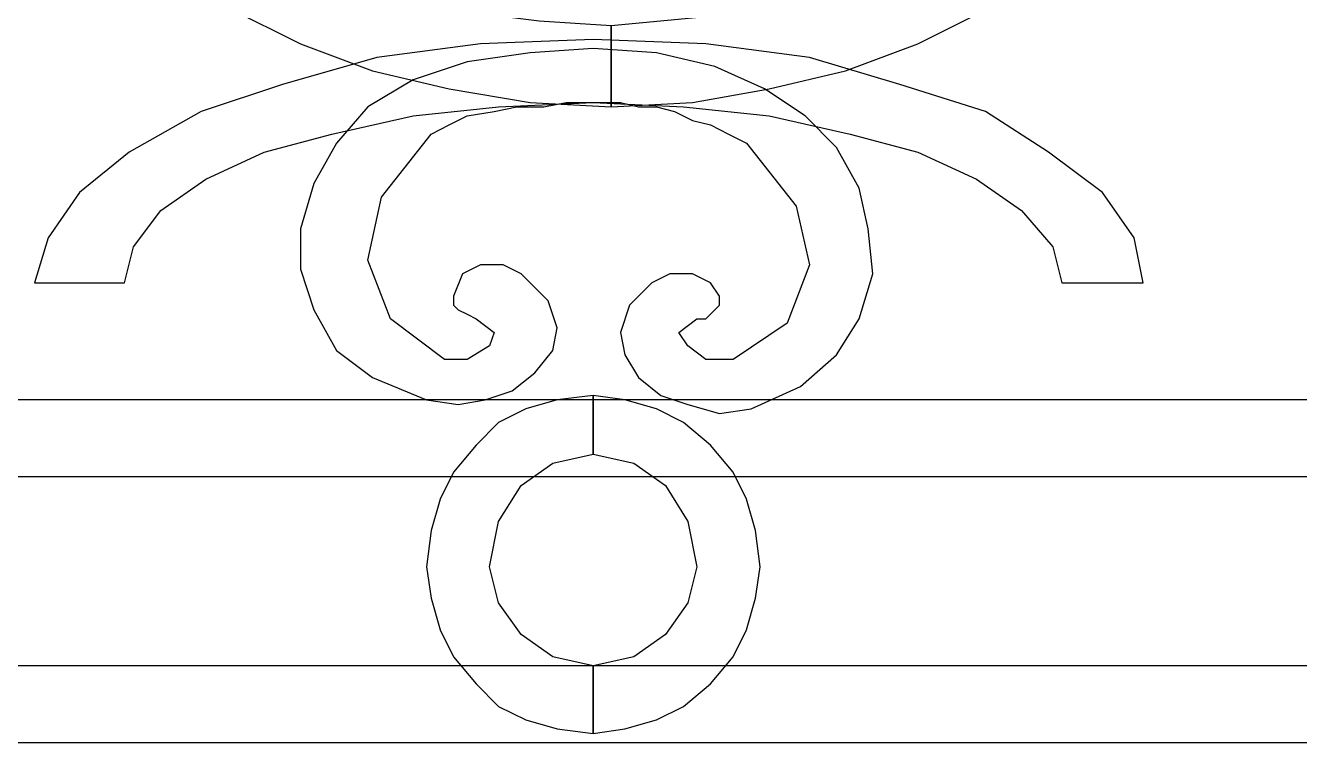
# Model space of a CAD drawing. Header units: centimetres. Extents: x -64 to 68, y -10 to 51.
# Drawn here: x -49.26 to -25.7, y -6.95 to 6.31 of the extents above; entities that cross this region are included whole.
import ezdxf

# ---------------------------------------------------------------- set-up
doc = ezdxf.new("R2010")
doc.units = ezdxf.units.CM
doc.header["$MEASUREMENT"] = 0
doc.layers.add('layer 1', color=7, linetype='Continuous')

msp = doc.modelspace()

# ---------------------------------------------------------------- linework, layer by layer
at = {"layer": 'layer 1', "color": 174}
for points, knots in [([(-38.42692, 4.79971), (-38.42692, 4.79971), (-39.92727, 4.88306), (-39.92727, 4.88306), (-39.92727, 4.88306), (-39.92727, 4.88306), (-41.42762, 5.13312), (-41.42762, 5.13312), (-41.42762, 5.13312), (-41.42762, 5.13312), (-42.84461, 5.46653), (-42.84461, 5.46653), (-42.84461, 5.46653), (-42.84461, 5.46653), (-44.17826, 5.96665), (-44.17826, 5.96665), (-44.17826, 5.96665), (-44.17826, 5.96665), (-45.5119, 6.63347), (-45.5119, 6.63347), (-45.5119, 6.63347), (-45.5119, 6.63347), (-46.76219, 7.38364), (-46.76219, 7.38364), (-46.76219, 7.38364), (-46.76219, 7.38364), (-47.92913, 8.21717), (-47.92913, 8.21717), (-47.92913, 8.21717), (-47.92913, 8.21717), (-48.92936, 9.2174), (-48.92936, 9.2174), (-48.92936, 9.2174), (-48.92936, 9.2174), (-49.92959, 10.21763), (-49.92959, 10.21763), (-49.92959, 10.21763), (-49.92959, 10.21763), (-50.76312, 11.38457), (-50.76312, 11.38457), (-50.76312, 11.38457), (-50.76312, 11.38457), (-51.51329, 12.63486), (-51.51329, 12.63486), (-51.51329, 12.63486), (-51.51329, 12.63486), (-52.18011, 13.9685), (-52.18011, 13.9685), (-52.18011, 13.9685), (-52.18011, 13.9685), (-52.68023, 15.30214), (-52.68023, 15.30214), (-52.68023, 15.30214), (-52.68023, 15.30214), (-53.01364, 16.80249), (-53.01364, 16.80249), (-53.01364, 16.80249), (-53.01364, 16.80249), (-53.2637, 18.21949), (-53.2637, 18.21949), (-53.2637, 18.21949), (-53.2637, 18.21949), (-53.34705, 19.80319), (-53.34705, 19.80319), (-53.34705, 19.80319), (-53.34705, 19.80319), (-53.2637, 21.30353), (-53.2637, 21.30353), (-53.2637, 21.30353), (-53.2637, 21.30353), (-53.01364, 22.80388), (-53.01364, 22.80388), (-53.01364, 22.80388), (-53.01364, 22.80388), (-52.68023, 24.22088), (-52.68023, 24.22088), (-52.68023, 24.22088), (-52.68023, 24.22088), (-52.18011, 25.63787), (-52.18011, 25.63787), (-52.18011, 25.63787), (-52.18011, 25.63787), (-51.51329, 26.97151), (-51.51329, 26.97151), (-51.51329, 26.97151), (-51.51329, 26.97151), (-50.76312, 28.2218), (-50.76312, 28.2218), (-50.76312, 28.2218), (-50.76312, 28.2218), (-49.92959, 29.38874), (-49.92959, 29.38874), (-49.92959, 29.38874), (-49.92959, 29.38874), (-48.92936, 30.47233), (-48.92936, 30.47233), (-48.92936, 30.47233), (-48.92936, 30.47233), (-47.92913, 31.3892), (-47.92913, 31.3892), (-47.92913, 31.3892), (-47.92913, 31.3892), (-46.76219, 32.30608), (-46.76219, 32.30608), (-46.76219, 32.30608), (-46.76219, 32.30608), (-45.5119, 33.05626), (-45.5119, 33.05626), (-45.5119, 33.05626), (-45.5119, 33.05626), (-44.17826, 33.72308), (-44.17826, 33.72308), (-44.17826, 33.72308), (-44.17826, 33.72308), (-42.84461, 34.22319), (-42.84461, 34.22319), (-42.84461, 34.22319), (-42.84461, 34.22319), (-41.42762, 34.55661), (-41.42762, 34.55661), (-41.42762, 34.55661), (-41.42762, 34.55661), (-39.92727, 34.80666), (-39.92727, 34.80666), (-39.92727, 34.80666), (-39.92727, 34.80666), (-38.42692, 34.89002), (-38.42692, 34.89002), (-38.42692, 34.89002), (-38.42692, 34.89002), (-38.42692, 33.30632), (-38.42692, 33.30632), (-38.42692, 33.30632), (-38.42692, 33.30632), (-39.76057, 33.22296), (-39.76057, 33.22296), (-39.76057, 33.22296), (-39.76057, 33.22296), (-41.09421, 33.05626), (-41.09421, 33.05626), (-41.09421, 33.05626), (-41.09421, 33.05626), (-42.42785, 32.72285), (-42.42785, 32.72285), (-42.42785, 32.72285), (-42.42785, 32.72285), (-43.67814, 32.22273), (-43.67814, 32.22273), (-43.67814, 32.22273), (-43.67814, 32.22273), (-44.84508, 31.72262), (-44.84508, 31.72262), (-44.84508, 31.72262), (-44.84508, 31.72262), (-45.92866, 30.97244), (-45.92866, 30.97244), (-45.92866, 30.97244), (-45.92866, 30.97244), (-46.92889, 30.22227), (-46.92889, 30.22227), (-46.92889, 30.22227), (-46.92889, 30.22227), (-47.84577, 29.38874), (-47.84577, 29.38874), (-47.84577, 29.38874), (-47.84577, 29.38874), (-48.76265, 28.38851), (-48.76265, 28.38851), (-48.76265, 28.38851), (-48.76265, 28.38851), (-49.51283, 27.38828), (-49.51283, 27.38828), (-49.51283, 27.38828), (-49.51283, 27.38828), (-50.17965, 26.22134), (-50.17965, 26.22134), (-50.17965, 26.22134), (-50.17965, 26.22134), (-50.76312, 25.0544), (-50.76312, 25.0544), (-50.76312, 25.0544), (-50.76312, 25.0544), (-51.17988, 23.80411), (-51.17988, 23.80411), (-51.17988, 23.80411), (-51.17988, 23.80411), (-51.51329, 22.55382), (-51.51329, 22.55382), (-51.51329, 22.55382), (-51.51329, 22.55382), (-51.68, 21.22018), (-51.68, 21.22018), (-51.68, 21.22018), (-51.68, 21.22018), (-51.76335, 19.80319), (-51.76335, 19.80319), (-51.76335, 19.80319), (-51.76335, 19.80319), (-51.68, 18.46954), (-51.68, 18.46954), (-51.68, 18.46954), (-51.68, 18.46954), (-51.51329, 17.05255), (-51.51329, 17.05255), (-51.51329, 17.05255), (-51.51329, 17.05255), (-51.17988, 15.80226), (-51.17988, 15.80226), (-51.17988, 15.80226), (-51.17988, 15.80226), (-50.76312, 14.55197), (-50.76312, 14.55197), (-50.76312, 14.55197), (-50.76312, 14.55197), (-50.17965, 13.38503), (-50.17965, 13.38503), (-50.17965, 13.38503), (-50.17965, 13.38503), (-49.51283, 12.30145), (-49.51283, 12.30145), (-49.51283, 12.30145), (-49.51283, 12.30145), (-48.76265, 11.21786), (-48.76265, 11.21786), (-48.76265, 11.21786), (-48.76265, 11.21786), (-47.84577, 10.30098), (-47.84577, 10.30098), (-47.84577, 10.30098), (-47.84577, 10.30098), (-46.92889, 9.3841), (-46.92889, 9.3841), (-46.92889, 9.3841), (-46.92889, 9.3841), (-45.92866, 8.63393), (-45.92866, 8.63393), (-45.92866, 8.63393), (-45.92866, 8.63393), (-44.84508, 7.96711), (-44.84508, 7.96711), (-44.84508, 7.96711), (-44.84508, 7.96711), (-43.67814, 7.38364), (-43.67814, 7.38364), (-43.67814, 7.38364), (-43.67814, 7.38364), (-42.42785, 6.88352), (-42.42785, 6.88352), (-42.42785, 6.88352), (-42.42785, 6.88352), (-41.09421, 6.55011), (-41.09421, 6.55011), (-41.09421, 6.55011), (-41.09421, 6.55011), (-39.76057, 6.38341), (-39.76057, 6.38341), (-39.76057, 6.38341), (-39.76057, 6.38341), (-38.42692, 6.30006), (-38.42692, 6.30006), (-38.42692, 6.30006), (-38.42692, 6.30006), (-38.42692, 4.79971), (-38.42692, 4.79971)], [0, 0, 0, 0, 0.01515152, 0.01515152, 0.01515152, 0.01515152, 0.03030303, 0.03030303, 0.03030303, 0.03030303, 0.04545455, 0.04545455, 0.04545455, 0.04545455, 0.06060606, 0.06060606, 0.06060606, 0.06060606, 0.07575758, 0.07575758, 0.07575758, 0.07575758, 0.09090909, 0.09090909, 0.09090909, 0.09090909, 0.10606061, 0.10606061, 0.10606061, 0.10606061, 0.12121212, 0.12121212, 0.12121212, 0.12121212, 0.13636364, 0.13636364, 0.13636364, 0.13636364, 0.15151515, 0.15151515, 0.15151515, 0.15151515, 0.16666667, 0.16666667, 0.16666667, 0.16666667, 0.18181818, 0.18181818, 0.18181818, 0.18181818, 0.1969697, 0.1969697, 0.1969697, 0.1969697, 0.21212121, 0.21212121, 0.21212121, 0.21212121, 0.22727273, 0.22727273, 0.22727273, 0.22727273, 0.24242424, 0.24242424, 0.24242424, 0.24242424, 0.25757576, 0.25757576, 0.25757576, 0.25757576, 0.27272727, 0.27272727, 0.27272727, 0.27272727, 0.28787879, 0.28787879, 0.28787879, 0.28787879, 0.3030303, 0.3030303, 0.3030303, 0.3030303, 0.31818182, 0.31818182, 0.31818182, 0.31818182, 0.33333333, 0.33333333, 0.33333333, 0.33333333, 0.34848485, 0.34848485, 0.34848485, 0.34848485, 0.36363636, 0.36363636, 0.36363636, 0.36363636, 0.37878788, 0.37878788, 0.37878788, 0.37878788, 0.39393939, 0.39393939, 0.39393939, 0.39393939, 0.40909091, 0.40909091, 0.40909091, 0.40909091, 0.42424242, 0.42424242, 0.42424242, 0.42424242, 0.43939394, 0.43939394, 0.43939394, 0.43939394, 0.45454545, 0.45454545, 0.45454545, 0.45454545, 0.46969697, 0.46969697, 0.46969697, 0.46969697, 0.48484848, 0.48484848, 0.48484848, 0.48484848, 0.5, 0.5, 0.5, 0.5, 0.51515152, 0.51515152, 0.51515152, 0.51515152, 0.53030303, 0.53030303, 0.53030303, 0.53030303, 0.54545455, 0.54545455, 0.54545455, 0.54545455, 0.56060606, 0.56060606, 0.56060606, 0.56060606, 0.57575758, 0.57575758, 0.57575758, 0.57575758, 0.59090909, 0.59090909, 0.59090909, 0.59090909, 0.60606061, 0.60606061, 0.60606061, 0.60606061, 0.62121212, 0.62121212, 0.62121212, 0.62121212, 0.63636364, 0.63636364, 0.63636364, 0.63636364, 0.65151515, 0.65151515, 0.65151515, 0.65151515, 0.66666667, 0.66666667, 0.66666667, 0.66666667, 0.68181818, 0.68181818, 0.68181818, 0.68181818, 0.6969697, 0.6969697, 0.6969697, 0.6969697, 0.71212121, 0.71212121, 0.71212121, 0.71212121, 0.72727273, 0.72727273, 0.72727273, 0.72727273, 0.74242424, 0.74242424, 0.74242424, 0.74242424, 0.75757576, 0.75757576, 0.75757576, 0.75757576, 0.77272727, 0.77272727, 0.77272727, 0.77272727, 0.78787879, 0.78787879, 0.78787879, 0.78787879, 0.8030303, 0.8030303, 0.8030303, 0.8030303, 0.81818182, 0.81818182, 0.81818182, 0.81818182, 0.83333333, 0.83333333, 0.83333333, 0.83333333, 0.84848485, 0.84848485, 0.84848485, 0.84848485, 0.86363636, 0.86363636, 0.86363636, 0.86363636, 0.87878788, 0.87878788, 0.87878788, 0.87878788, 0.89393939, 0.89393939, 0.89393939, 0.89393939, 0.90909091, 0.90909091, 0.90909091, 0.90909091, 0.92424242, 0.92424242, 0.92424242, 0.92424242, 0.93939394, 0.93939394, 0.93939394, 0.93939394, 0.95454545, 0.95454545, 0.95454545, 0.95454545, 0.96969697, 0.96969697, 0.96969697, 0.96969697, 0.98484848, 0.98484848, 0.98484848, 0.98484848, 1, 1, 1, 1]), ([(-38.42692, 34.89002), (-38.42692, 34.89002), (-36.92658, 34.80666), (-36.92658, 34.80666), (-36.92658, 34.80666), (-36.92658, 34.80666), (-35.50958, 34.55661), (-35.50958, 34.55661), (-35.50958, 34.55661), (-35.50958, 34.55661), (-34.09259, 34.22319), (-34.09259, 34.22319), (-34.09259, 34.22319), (-34.09259, 34.22319), (-32.75894, 33.72308), (-32.75894, 33.72308), (-32.75894, 33.72308), (-32.75894, 33.72308), (-31.4253, 33.05626), (-31.4253, 33.05626), (-31.4253, 33.05626), (-31.4253, 33.05626), (-30.25836, 32.30608), (-30.25836, 32.30608), (-30.25836, 32.30608), (-30.25836, 32.30608), (-29.09143, 31.3892), (-29.09143, 31.3892), (-29.09143, 31.3892), (-29.09143, 31.3892), (-28.0912, 30.47233), (-28.0912, 30.47233), (-28.0912, 30.47233), (-28.0912, 30.47233), (-27.09096, 29.38874), (-27.09096, 29.38874), (-27.09096, 29.38874), (-27.09096, 29.38874), (-26.25744, 28.2218), (-26.25744, 28.2218), (-26.25744, 28.2218), (-26.25744, 28.2218), (-25.50726, 26.97151), (-25.50726, 26.97151), (-25.50726, 26.97151), (-25.50726, 26.97151), (-24.92379, 25.63787), (-24.92379, 25.63787), (-24.92379, 25.63787), (-24.92379, 25.63787), (-24.42368, 24.22088), (-24.42368, 24.22088), (-24.42368, 24.22088), (-24.42368, 24.22088), (-24.09027, 22.80388), (-24.09027, 22.80388), (-24.09027, 22.80388), (-24.09027, 22.80388), (-23.84021, 21.30353), (-23.84021, 21.30353), (-23.84021, 21.30353), (-23.84021, 21.30353), (-23.75686, 19.80319), (-23.75686, 19.80319), (-23.75686, 19.80319), (-23.75686, 19.80319), (-23.84021, 18.21949), (-23.84021, 18.21949), (-23.84021, 18.21949), (-23.84021, 18.21949), (-24.09027, 16.80249), (-24.09027, 16.80249), (-24.09027, 16.80249), (-24.09027, 16.80249), (-24.42368, 15.30214), (-24.42368, 15.30214), (-24.42368, 15.30214), (-24.42368, 15.30214), (-24.92379, 13.9685), (-24.92379, 13.9685), (-24.92379, 13.9685), (-24.92379, 13.9685), (-25.50726, 12.63486), (-25.50726, 12.63486), (-25.50726, 12.63486), (-25.50726, 12.63486), (-26.25744, 11.38457), (-26.25744, 11.38457), (-26.25744, 11.38457), (-26.25744, 11.38457), (-27.09096, 10.21763), (-27.09096, 10.21763), (-27.09096, 10.21763), (-27.09096, 10.21763), (-28.0912, 9.2174), (-28.0912, 9.2174), (-28.0912, 9.2174), (-28.0912, 9.2174), (-29.09143, 8.21717), (-29.09143, 8.21717), (-29.09143, 8.21717), (-29.09143, 8.21717), (-30.25836, 7.38364), (-30.25836, 7.38364), (-30.25836, 7.38364), (-30.25836, 7.38364), (-31.4253, 6.63347), (-31.4253, 6.63347), (-31.4253, 6.63347), (-31.4253, 6.63347), (-32.75894, 5.96665), (-32.75894, 5.96665), (-32.75894, 5.96665), (-32.75894, 5.96665), (-34.09259, 5.46653), (-34.09259, 5.46653), (-34.09259, 5.46653), (-34.09259, 5.46653), (-35.50958, 5.13312), (-35.50958, 5.13312), (-35.50958, 5.13312), (-35.50958, 5.13312), (-36.92658, 4.88306), (-36.92658, 4.88306), (-36.92658, 4.88306), (-36.92658, 4.88306), (-38.42692, 4.79971), (-38.42692, 4.79971), (-38.42692, 4.79971), (-38.42692, 4.79971), (-38.42692, 6.30006), (-38.42692, 6.30006), (-38.42692, 6.30006), (-38.42692, 6.30006), (-35.75964, 6.55011), (-35.75964, 6.55011), (-35.75964, 6.55011), (-35.75964, 6.55011), (-33.25906, 7.38364), (-33.25906, 7.38364), (-33.25906, 7.38364), (-33.25906, 7.38364), (-31.00854, 8.63393), (-31.00854, 8.63393), (-31.00854, 8.63393), (-31.00854, 8.63393), (-29.00807, 10.30098), (-29.00807, 10.30098), (-29.00807, 10.30098), (-29.00807, 10.30098), (-27.42437, 12.30145), (-27.42437, 12.30145), (-27.42437, 12.30145), (-27.42437, 12.30145), (-26.17408, 14.55197), (-26.17408, 14.55197), (-26.17408, 14.55197), (-26.17408, 14.55197), (-25.42391, 17.05255), (-25.42391, 17.05255), (-25.42391, 17.05255), (-25.42391, 17.05255), (-25.17385, 19.80319), (-25.17385, 19.80319), (-25.17385, 19.80319), (-25.17385, 19.80319), (-25.42391, 22.55382), (-25.42391, 22.55382), (-25.42391, 22.55382), (-25.42391, 22.55382), (-26.17408, 25.0544), (-26.17408, 25.0544), (-26.17408, 25.0544), (-26.17408, 25.0544), (-27.42437, 27.38828), (-27.42437, 27.38828), (-27.42437, 27.38828), (-27.42437, 27.38828), (-29.00807, 29.38874), (-29.00807, 29.38874), (-29.00807, 29.38874), (-29.00807, 29.38874), (-31.00854, 30.97244), (-31.00854, 30.97244), (-31.00854, 30.97244), (-31.00854, 30.97244), (-33.25906, 32.22273), (-33.25906, 32.22273), (-33.25906, 32.22273), (-33.25906, 32.22273), (-35.75964, 33.05626), (-35.75964, 33.05626), (-35.75964, 33.05626), (-35.75964, 33.05626), (-38.42692, 33.30632), (-38.42692, 33.30632), (-38.42692, 33.30632), (-38.42692, 33.30632), (-38.42692, 34.89002), (-38.42692, 34.89002)], [0, 0, 0, 0, 0.02, 0.02, 0.02, 0.02, 0.04, 0.04, 0.04, 0.04, 0.06, 0.06, 0.06, 0.06, 0.08, 0.08, 0.08, 0.08, 0.1, 0.1, 0.1, 0.1, 0.12, 0.12, 0.12, 0.12, 0.14, 0.14, 0.14, 0.14, 0.16, 0.16, 0.16, 0.16, 0.18, 0.18, 0.18, 0.18, 0.2, 0.2, 0.2, 0.2, 0.22, 0.22, 0.22, 0.22, 0.24, 0.24, 0.24, 0.24, 0.26, 0.26, 0.26, 0.26, 0.28, 0.28, 0.28, 0.28, 0.3, 0.3, 0.3, 0.3, 0.32, 0.32, 0.32, 0.32, 0.34, 0.34, 0.34, 0.34, 0.36, 0.36, 0.36, 0.36, 0.38, 0.38, 0.38, 0.38, 0.4, 0.4, 0.4, 0.4, 0.42, 0.42, 0.42, 0.42, 0.44, 0.44, 0.44, 0.44, 0.46, 0.46, 0.46, 0.46, 0.48, 0.48, 0.48, 0.48, 0.5, 0.5, 0.5, 0.5, 0.52, 0.52, 0.52, 0.52, 0.54, 0.54, 0.54, 0.54, 0.56, 0.56, 0.56, 0.56, 0.58, 0.58, 0.58, 0.58, 0.6, 0.6, 0.6, 0.6, 0.62, 0.62, 0.62, 0.62, 0.64, 0.64, 0.64, 0.64, 0.66, 0.66, 0.66, 0.66, 0.68, 0.68, 0.68, 0.68, 0.7, 0.7, 0.7, 0.7, 0.72, 0.72, 0.72, 0.72, 0.74, 0.74, 0.74, 0.74, 0.76, 0.76, 0.76, 0.76, 0.78, 0.78, 0.78, 0.78, 0.8, 0.8, 0.8, 0.8, 0.82, 0.82, 0.82, 0.82, 0.84, 0.84, 0.84, 0.84, 0.86, 0.86, 0.86, 0.86, 0.88, 0.88, 0.88, 0.88, 0.9, 0.9, 0.9, 0.9, 0.92, 0.92, 0.92, 0.92, 0.94, 0.94, 0.94, 0.94, 0.96, 0.96, 0.96, 0.96, 0.98, 0.98, 0.98, 0.98, 1, 1, 1, 1]), ([(-38.76033, 6.05), (-38.76033, 6.05), (-36.67652, 5.96665), (-36.67652, 5.96665), (-36.67652, 5.96665), (-36.67652, 5.96665), (-34.75941, 5.71659), (-34.75941, 5.71659), (-34.75941, 5.71659), (-34.75941, 5.71659), (-33.09235, 5.21647), (-33.09235, 5.21647), (-33.09235, 5.21647), (-33.09235, 5.21647), (-31.50865, 4.71636), (-31.50865, 4.71636), (-31.50865, 4.71636), (-31.50865, 4.71636), (-30.34172, 3.96618), (-30.34172, 3.96618), (-30.34172, 3.96618), (-30.34172, 3.96618), (-29.34149, 3.21601), (-29.34149, 3.21601), (-29.34149, 3.21601), (-29.34149, 3.21601), (-28.75802, 2.38248), (-28.75802, 2.38248), (-28.75802, 2.38248), (-28.75802, 2.38248), (-28.59131, 1.54896), (-28.59131, 1.54896), (-28.59131, 1.54896), (-28.59131, 1.54896), (-28.59131, 1.54896), (-28.59131, 1.54896), (-28.59131, 1.54896), (-28.59131, 1.54896), (-28.59131, 1.54896), (-28.59131, 1.54896), (-28.59131, 1.54896), (-28.59131, 1.54896), (-28.59131, 1.54896), (-28.59131, 1.54896), (-28.59131, 1.54896), (-28.59131, 1.54896), (-28.59131, 1.54896), (-28.59131, 1.54896), (-28.59131, 1.54896), (-28.59131, 1.54896), (-28.84137, 1.54896), (-28.84137, 1.54896), (-28.84137, 1.54896), (-28.84137, 1.54896), (-29.34149, 1.54896), (-29.34149, 1.54896), (-29.34149, 1.54896), (-29.34149, 1.54896), (-29.8416, 1.54896), (-29.8416, 1.54896), (-29.8416, 1.54896), (-29.8416, 1.54896), (-30.09166, 1.54896), (-30.09166, 1.54896), (-30.09166, 1.54896), (-30.09166, 1.54896), (-30.25836, 2.21578), (-30.25836, 2.21578), (-30.25836, 2.21578), (-30.25836, 2.21578), (-30.84183, 2.8826), (-30.84183, 2.8826), (-30.84183, 2.8826), (-30.84183, 2.8826), (-31.67536, 3.46607), (-31.67536, 3.46607), (-31.67536, 3.46607), (-31.67536, 3.46607), (-32.75894, 3.96618), (-32.75894, 3.96618), (-32.75894, 3.96618), (-32.75894, 3.96618), (-34.00923, 4.29959), (-34.00923, 4.29959), (-34.00923, 4.29959), (-34.00923, 4.29959), (-35.50958, 4.633), (-35.50958, 4.633), (-35.50958, 4.633), (-35.50958, 4.633), (-37.09328, 4.79971), (-37.09328, 4.79971), (-37.09328, 4.79971), (-37.09328, 4.79971), (-38.76033, 4.88306), (-38.76033, 4.88306), (-38.76033, 4.88306), (-38.76033, 4.88306), (-40.51074, 4.79971), (-40.51074, 4.79971), (-40.51074, 4.79971), (-40.51074, 4.79971), (-42.09444, 4.633), (-42.09444, 4.633), (-42.09444, 4.633), (-42.09444, 4.633), (-43.59479, 4.29959), (-43.59479, 4.29959), (-43.59479, 4.29959), (-43.59479, 4.29959), (-44.84508, 3.96618), (-44.84508, 3.96618), (-44.84508, 3.96618), (-44.84508, 3.96618), (-45.92866, 3.46607), (-45.92866, 3.46607), (-45.92866, 3.46607), (-45.92866, 3.46607), (-46.76219, 2.8826), (-46.76219, 2.8826), (-46.76219, 2.8826), (-46.76219, 2.8826), (-47.26231, 2.21578), (-47.26231, 2.21578), (-47.26231, 2.21578), (-47.26231, 2.21578), (-47.42901, 1.54896), (-47.42901, 1.54896), (-47.42901, 1.54896), (-47.42901, 1.54896), (-47.67907, 1.54896), (-47.67907, 1.54896), (-47.67907, 1.54896), (-47.67907, 1.54896), (-48.17918, 1.54896), (-48.17918, 1.54896), (-48.17918, 1.54896), (-48.17918, 1.54896), (-48.76265, 1.54896), (-48.76265, 1.54896), (-48.76265, 1.54896), (-48.76265, 1.54896), (-49.09606, 1.54896), (-49.09606, 1.54896), (-49.09606, 1.54896), (-49.09606, 1.54896), (-49.09606, 1.54896), (-49.09606, 1.54896), (-49.09606, 1.54896), (-49.09606, 1.54896), (-49.09606, 1.54896), (-49.09606, 1.54896), (-49.09606, 1.54896), (-49.09606, 1.54896), (-49.09606, 1.54896), (-49.09606, 1.54896), (-49.09606, 1.54896), (-49.09606, 1.54896), (-49.09606, 1.54896), (-49.09606, 1.54896), (-49.09606, 1.54896), (-49.09606, 1.54896), (-48.84601, 2.38248), (-48.84601, 2.38248), (-48.84601, 2.38248), (-48.84601, 2.38248), (-48.26254, 3.21601), (-48.26254, 3.21601), (-48.26254, 3.21601), (-48.26254, 3.21601), (-47.34566, 3.96618), (-47.34566, 3.96618), (-47.34566, 3.96618), (-47.34566, 3.96618), (-46.01202, 4.71636), (-46.01202, 4.71636), (-46.01202, 4.71636), (-46.01202, 4.71636), (-44.51167, 5.21647), (-44.51167, 5.21647), (-44.51167, 5.21647), (-44.51167, 5.21647), (-42.76126, 5.71659), (-42.76126, 5.71659), (-42.76126, 5.71659), (-42.76126, 5.71659), (-40.84415, 5.96665), (-40.84415, 5.96665), (-40.84415, 5.96665), (-40.84415, 5.96665), (-38.76033, 6.05), (-38.76033, 6.05)], [0, 0, 0, 0, 0.02083333, 0.02083333, 0.02083333, 0.02083333, 0.04166667, 0.04166667, 0.04166667, 0.04166667, 0.0625, 0.0625, 0.0625, 0.0625, 0.08333333, 0.08333333, 0.08333333, 0.08333333, 0.10416667, 0.10416667, 0.10416667, 0.10416667, 0.125, 0.125, 0.125, 0.125, 0.14583333, 0.14583333, 0.14583333, 0.14583333, 0.16666667, 0.16666667, 0.16666667, 0.16666667, 0.1875, 0.1875, 0.1875, 0.1875, 0.20833333, 0.20833333, 0.20833333, 0.20833333, 0.22916667, 0.22916667, 0.22916667, 0.22916667, 0.25, 0.25, 0.25, 0.25, 0.27083333, 0.27083333, 0.27083333, 0.27083333, 0.29166667, 0.29166667, 0.29166667, 0.29166667, 0.3125, 0.3125, 0.3125, 0.3125, 0.33333333, 0.33333333, 0.33333333, 0.33333333, 0.35416667, 0.35416667, 0.35416667, 0.35416667, 0.375, 0.375, 0.375, 0.375, 0.39583333, 0.39583333, 0.39583333, 0.39583333, 0.41666667, 0.41666667, 0.41666667, 0.41666667, 0.4375, 0.4375, 0.4375, 0.4375, 0.45833333, 0.45833333, 0.45833333, 0.45833333, 0.47916667, 0.47916667, 0.47916667, 0.47916667, 0.5, 0.5, 0.5, 0.5, 0.52083333, 0.52083333, 0.52083333, 0.52083333, 0.54166667, 0.54166667, 0.54166667, 0.54166667, 0.5625, 0.5625, 0.5625, 0.5625, 0.58333333, 0.58333333, 0.58333333, 0.58333333, 0.60416667, 0.60416667, 0.60416667, 0.60416667, 0.625, 0.625, 0.625, 0.625, 0.64583333, 0.64583333, 0.64583333, 0.64583333, 0.66666667, 0.66666667, 0.66666667, 0.66666667, 0.6875, 0.6875, 0.6875, 0.6875, 0.70833333, 0.70833333, 0.70833333, 0.70833333, 0.72916667, 0.72916667, 0.72916667, 0.72916667, 0.75, 0.75, 0.75, 0.75, 0.77083333, 0.77083333, 0.77083333, 0.77083333, 0.79166667, 0.79166667, 0.79166667, 0.79166667, 0.8125, 0.8125, 0.8125, 0.8125, 0.83333333, 0.83333333, 0.83333333, 0.83333333, 0.85416667, 0.85416667, 0.85416667, 0.85416667, 0.875, 0.875, 0.875, 0.875, 0.89583333, 0.89583333, 0.89583333, 0.89583333, 0.91666667, 0.91666667, 0.91666667, 0.91666667, 0.9375, 0.9375, 0.9375, 0.9375, 0.95833333, 0.95833333, 0.95833333, 0.95833333, 0.97916667, 0.97916667, 0.97916667, 0.97916667, 1, 1, 1, 1]), ([(-34.84276, 4.633), (-34.84276, 4.633), (-34.25929, 4.04953), (-34.25929, 4.04953), (-34.25929, 4.04953), (-34.25929, 4.04953), (-33.84253, 3.29936), (-33.84253, 3.29936), (-33.84253, 3.29936), (-33.84253, 3.29936), (-33.67582, 2.54919), (-33.67582, 2.54919), (-33.67582, 2.54919), (-33.67582, 2.54919), (-33.59247, 1.71566), (-33.59247, 1.71566), (-33.59247, 1.71566), (-33.59247, 1.71566), (-33.84253, 0.88213), (-33.84253, 0.88213), (-33.84253, 0.88213), (-33.84253, 0.88213), (-34.25929, 0.21531), (-34.25929, 0.21531), (-34.25929, 0.21531), (-34.25929, 0.21531), (-34.92611, -0.36816), (-34.92611, -0.36816), (-34.92611, -0.36816), (-34.92611, -0.36816), (-35.84299, -0.78492), (-35.84299, -0.78492), (-35.84299, -0.78492), (-35.84299, -0.78492), (-36.42646, -0.86827), (-36.42646, -0.86827), (-36.42646, -0.86827), (-36.42646, -0.86827), (-37.00993, -0.70157), (-37.00993, -0.70157), (-37.00993, -0.70157), (-37.00993, -0.70157), (-37.51005, -0.53486), (-37.51005, -0.53486), (-37.51005, -0.53486), (-37.51005, -0.53486), (-37.92681, -0.20145), (-37.92681, -0.20145), (-37.92681, -0.20145), (-37.92681, -0.20145), (-38.17687, 0.21531), (-38.17687, 0.21531), (-38.17687, 0.21531), (-38.17687, 0.21531), (-38.26022, 0.63208), (-38.26022, 0.63208), (-38.26022, 0.63208), (-38.26022, 0.63208), (-38.09351, 1.13219), (-38.09351, 1.13219), (-38.09351, 1.13219), (-38.09351, 1.13219), (-37.67675, 1.54896), (-37.67675, 1.54896), (-37.67675, 1.54896), (-37.67675, 1.54896), (-37.34334, 1.71566), (-37.34334, 1.71566), (-37.34334, 1.71566), (-37.34334, 1.71566), (-36.92658, 1.71566), (-36.92658, 1.71566), (-36.92658, 1.71566), (-36.92658, 1.71566), (-36.59317, 1.54896), (-36.59317, 1.54896), (-36.59317, 1.54896), (-36.59317, 1.54896), (-36.42646, 1.2989), (-36.42646, 1.2989), (-36.42646, 1.2989), (-36.42646, 1.2989), (-36.42646, 1.13219), (-36.42646, 1.13219), (-36.42646, 1.13219), (-36.42646, 1.13219), (-36.59317, 0.96549), (-36.59317, 0.96549), (-36.59317, 0.96549), (-36.59317, 0.96549), (-36.67652, 0.88213), (-36.67652, 0.88213), (-36.67652, 0.88213), (-36.67652, 0.88213), (-36.84322, 0.88213), (-36.84322, 0.88213), (-36.84322, 0.88213), (-36.84322, 0.88213), (-37.17663, 0.63208), (-37.17663, 0.63208), (-37.17663, 0.63208), (-37.17663, 0.63208), (-37.00993, 0.38202), (-37.00993, 0.38202), (-37.00993, 0.38202), (-37.00993, 0.38202), (-36.67652, 0.13196), (-36.67652, 0.13196), (-36.67652, 0.13196), (-36.67652, 0.13196), (-36.1764, 0.13196), (-36.1764, 0.13196), (-36.1764, 0.13196), (-36.1764, 0.13196), (-35.17617, 0.79878), (-35.17617, 0.79878), (-35.17617, 0.79878), (-35.17617, 0.79878), (-34.75941, 1.88237), (-34.75941, 1.88237), (-34.75941, 1.88237), (-34.75941, 1.88237), (-35.00947, 2.96595), (-35.00947, 2.96595), (-35.00947, 2.96595), (-35.00947, 2.96595), (-35.92634, 4.13289), (-35.92634, 4.13289), (-35.92634, 4.13289), (-35.92634, 4.13289), (-36.25976, 4.29959), (-36.25976, 4.29959), (-36.25976, 4.29959), (-36.25976, 4.29959), (-36.59317, 4.4663), (-36.59317, 4.4663), (-36.59317, 4.4663), (-36.59317, 4.4663), (-36.92658, 4.54965), (-36.92658, 4.54965), (-36.92658, 4.54965), (-36.92658, 4.54965), (-37.25999, 4.71636), (-37.25999, 4.71636), (-37.25999, 4.71636), (-37.25999, 4.71636), (-37.5934, 4.79971), (-37.5934, 4.79971), (-37.5934, 4.79971), (-37.5934, 4.79971), (-37.92681, 4.79971), (-37.92681, 4.79971), (-37.92681, 4.79971), (-37.92681, 4.79971), (-38.26022, 4.88306), (-38.26022, 4.88306), (-38.26022, 4.88306), (-38.26022, 4.88306), (-38.51028, 4.88306), (-38.51028, 4.88306), (-38.51028, 4.88306), (-38.51028, 4.88306), (-38.51028, 4.88306), (-38.51028, 4.88306), (-38.51028, 4.88306), (-38.51028, 4.88306), (-38.51028, 4.88306), (-38.51028, 4.88306), (-38.51028, 4.88306), (-38.51028, 4.88306), (-38.51028, 4.88306), (-38.51028, 4.88306), (-38.51028, 4.88306), (-38.51028, 4.88306), (-38.51028, 4.88306), (-38.51028, 4.88306), (-38.51028, 4.88306), (-38.51028, 4.88306), (-38.84369, 4.88306), (-38.84369, 4.88306), (-38.84369, 4.88306), (-38.84369, 4.88306), (-39.26045, 4.88306), (-39.26045, 4.88306), (-39.26045, 4.88306), (-39.26045, 4.88306), (-39.67721, 4.79971), (-39.67721, 4.79971), (-39.67721, 4.79971), (-39.67721, 4.79971), (-40.17733, 4.79971), (-40.17733, 4.79971), (-40.17733, 4.79971), (-40.17733, 4.79971), (-40.59409, 4.71636), (-40.59409, 4.71636), (-40.59409, 4.71636), (-40.59409, 4.71636), (-41.09421, 4.633), (-41.09421, 4.633), (-41.09421, 4.633), (-41.09421, 4.633), (-41.42762, 4.4663), (-41.42762, 4.4663), (-41.42762, 4.4663), (-41.42762, 4.4663), (-41.76103, 4.29959), (-41.76103, 4.29959), (-41.76103, 4.29959), (-41.76103, 4.29959), (-42.67791, 3.13266), (-42.67791, 3.13266), (-42.67791, 3.13266), (-42.67791, 3.13266), (-42.92797, 1.96572), (-42.92797, 1.96572), (-42.92797, 1.96572), (-42.92797, 1.96572), (-42.5112, 0.88213), (-42.5112, 0.88213), (-42.5112, 0.88213), (-42.5112, 0.88213), (-41.51097, 0.13196), (-41.51097, 0.13196), (-41.51097, 0.13196), (-41.51097, 0.13196), (-41.09421, 0.13196), (-41.09421, 0.13196), (-41.09421, 0.13196), (-41.09421, 0.13196), (-40.67745, 0.38202), (-40.67745, 0.38202), (-40.67745, 0.38202), (-40.67745, 0.38202), (-40.59409, 0.63208), (-40.59409, 0.63208), (-40.59409, 0.63208), (-40.59409, 0.63208), (-40.9275, 0.88213), (-40.9275, 0.88213), (-40.9275, 0.88213), (-40.9275, 0.88213), (-41.09421, 0.96549), (-41.09421, 0.96549), (-41.09421, 0.96549), (-41.09421, 0.96549), (-41.26091, 1.04884), (-41.26091, 1.04884), (-41.26091, 1.04884), (-41.26091, 1.04884), (-41.34427, 1.13219), (-41.34427, 1.13219), (-41.34427, 1.13219), (-41.34427, 1.13219), (-41.34427, 1.2989), (-41.34427, 1.2989), (-41.34427, 1.2989), (-41.34427, 1.2989), (-41.17756, 1.71566), (-41.17756, 1.71566), (-41.17756, 1.71566), (-41.17756, 1.71566), (-40.84415, 1.88237), (-40.84415, 1.88237), (-40.84415, 1.88237), (-40.84415, 1.88237), (-40.42739, 1.88237), (-40.42739, 1.88237), (-40.42739, 1.88237), (-40.42739, 1.88237), (-40.09398, 1.71566), (-40.09398, 1.71566), (-40.09398, 1.71566), (-40.09398, 1.71566), (-39.59386, 1.21554), (-39.59386, 1.21554), (-39.59386, 1.21554), (-39.59386, 1.21554), (-39.42716, 0.71543), (-39.42716, 0.71543), (-39.42716, 0.71543), (-39.42716, 0.71543), (-39.51051, 0.29867), (-39.51051, 0.29867), (-39.51051, 0.29867), (-39.51051, 0.29867), (-39.84392, -0.1181), (-39.84392, -0.1181), (-39.84392, -0.1181), (-39.84392, -0.1181), (-40.26068, -0.45151), (-40.26068, -0.45151), (-40.26068, -0.45151), (-40.26068, -0.45151), (-40.7608, -0.61821), (-40.7608, -0.61821), (-40.7608, -0.61821), (-40.7608, -0.61821), (-41.26091, -0.70157), (-41.26091, -0.70157), (-41.26091, -0.70157), (-41.26091, -0.70157), (-41.84438, -0.61821), (-41.84438, -0.61821), (-41.84438, -0.61821), (-41.84438, -0.61821), (-42.84461, -0.20145), (-42.84461, -0.20145), (-42.84461, -0.20145), (-42.84461, -0.20145), (-43.51144, 0.29867), (-43.51144, 0.29867), (-43.51144, 0.29867), (-43.51144, 0.29867), (-43.9282, 1.04884), (-43.9282, 1.04884), (-43.9282, 1.04884), (-43.9282, 1.04884), (-44.17826, 1.79901), (-44.17826, 1.79901), (-44.17826, 1.79901), (-44.17826, 1.79901), (-44.17826, 2.54919), (-44.17826, 2.54919), (-44.17826, 2.54919), (-44.17826, 2.54919), (-43.9282, 3.38271), (-43.9282, 3.38271), (-43.9282, 3.38271), (-43.9282, 3.38271), (-43.51144, 4.13289), (-43.51144, 4.13289), (-43.51144, 4.13289), (-43.51144, 4.13289), (-42.92797, 4.79971), (-42.92797, 4.79971), (-42.92797, 4.79971), (-42.92797, 4.79971), (-42.09444, 5.29982), (-42.09444, 5.29982), (-42.09444, 5.29982), (-42.09444, 5.29982), (-41.09421, 5.63324), (-41.09421, 5.63324), (-41.09421, 5.63324), (-41.09421, 5.63324), (-39.92727, 5.79994), (-39.92727, 5.79994), (-39.92727, 5.79994), (-39.92727, 5.79994), (-38.76033, 5.88329), (-38.76033, 5.88329), (-38.76033, 5.88329), (-38.76033, 5.88329), (-37.5934, 5.79994), (-37.5934, 5.79994), (-37.5934, 5.79994), (-37.5934, 5.79994), (-36.50981, 5.54988), (-36.50981, 5.54988), (-36.50981, 5.54988), (-36.50981, 5.54988), (-35.59293, 5.13312), (-35.59293, 5.13312), (-35.59293, 5.13312), (-35.59293, 5.13312), (-34.84276, 4.633), (-34.84276, 4.633)], [0, 0, 0, 0, 0.01086957, 0.01086957, 0.01086957, 0.01086957, 0.02173913, 0.02173913, 0.02173913, 0.02173913, 0.0326087, 0.0326087, 0.0326087, 0.0326087, 0.04347826, 0.04347826, 0.04347826, 0.04347826, 0.05434783, 0.05434783, 0.05434783, 0.05434783, 0.06521739, 0.06521739, 0.06521739, 0.06521739, 0.07608696, 0.07608696, 0.07608696, 0.07608696, 0.08695652, 0.08695652, 0.08695652, 0.08695652, 0.09782609, 0.09782609, 0.09782609, 0.09782609, 0.10869565, 0.10869565, 0.10869565, 0.10869565, 0.11956522, 0.11956522, 0.11956522, 0.11956522, 0.13043478, 0.13043478, 0.13043478, 0.13043478, 0.14130435, 0.14130435, 0.14130435, 0.14130435, 0.15217391, 0.15217391, 0.15217391, 0.15217391, 0.16304348, 0.16304348, 0.16304348, 0.16304348, 0.17391304, 0.17391304, 0.17391304, 0.17391304, 0.18478261, 0.18478261, 0.18478261, 0.18478261, 0.19565217, 0.19565217, 0.19565217, 0.19565217, 0.20652174, 0.20652174, 0.20652174, 0.20652174, 0.2173913, 0.2173913, 0.2173913, 0.2173913, 0.22826087, 0.22826087, 0.22826087, 0.22826087, 0.23913043, 0.23913043, 0.23913043, 0.23913043, 0.25, 0.25, 0.25, 0.25, 0.26086957, 0.26086957, 0.26086957, 0.26086957, 0.27173913, 0.27173913, 0.27173913, 0.27173913, 0.2826087, 0.2826087, 0.2826087, 0.2826087, 0.29347826, 0.29347826, 0.29347826, 0.29347826, 0.30434783, 0.30434783, 0.30434783, 0.30434783, 0.31521739, 0.31521739, 0.31521739, 0.31521739, 0.32608696, 0.32608696, 0.32608696, 0.32608696, 0.33695652, 0.33695652, 0.33695652, 0.33695652, 0.34782609, 0.34782609, 0.34782609, 0.34782609, 0.35869565, 0.35869565, 0.35869565, 0.35869565, 0.36956522, 0.36956522, 0.36956522, 0.36956522, 0.38043478, 0.38043478, 0.38043478, 0.38043478, 0.39130435, 0.39130435, 0.39130435, 0.39130435, 0.40217391, 0.40217391, 0.40217391, 0.40217391, 0.41304348, 0.41304348, 0.41304348, 0.41304348, 0.42391304, 0.42391304, 0.42391304, 0.42391304, 0.43478261, 0.43478261, 0.43478261, 0.43478261, 0.44565217, 0.44565217, 0.44565217, 0.44565217, 0.45652174, 0.45652174, 0.45652174, 0.45652174, 0.4673913, 0.4673913, 0.4673913, 0.4673913, 0.47826087, 0.47826087, 0.47826087, 0.47826087, 0.48913043, 0.48913043, 0.48913043, 0.48913043, 0.5, 0.5, 0.5, 0.5, 0.51086957, 0.51086957, 0.51086957, 0.51086957, 0.52173913, 0.52173913, 0.52173913, 0.52173913, 0.5326087, 0.5326087, 0.5326087, 0.5326087, 0.54347826, 0.54347826, 0.54347826, 0.54347826, 0.55434783, 0.55434783, 0.55434783, 0.55434783, 0.56521739, 0.56521739, 0.56521739, 0.56521739, 0.57608696, 0.57608696, 0.57608696, 0.57608696, 0.58695652, 0.58695652, 0.58695652, 0.58695652, 0.59782609, 0.59782609, 0.59782609, 0.59782609, 0.60869565, 0.60869565, 0.60869565, 0.60869565, 0.61956522, 0.61956522, 0.61956522, 0.61956522, 0.63043478, 0.63043478, 0.63043478, 0.63043478, 0.64130435, 0.64130435, 0.64130435, 0.64130435, 0.65217391, 0.65217391, 0.65217391, 0.65217391, 0.66304348, 0.66304348, 0.66304348, 0.66304348, 0.67391304, 0.67391304, 0.67391304, 0.67391304, 0.68478261, 0.68478261, 0.68478261, 0.68478261, 0.69565217, 0.69565217, 0.69565217, 0.69565217, 0.70652174, 0.70652174, 0.70652174, 0.70652174, 0.7173913, 0.7173913, 0.7173913, 0.7173913, 0.72826087, 0.72826087, 0.72826087, 0.72826087, 0.73913043, 0.73913043, 0.73913043, 0.73913043, 0.75, 0.75, 0.75, 0.75, 0.76086957, 0.76086957, 0.76086957, 0.76086957, 0.77173913, 0.77173913, 0.77173913, 0.77173913, 0.7826087, 0.7826087, 0.7826087, 0.7826087, 0.79347826, 0.79347826, 0.79347826, 0.79347826, 0.80434783, 0.80434783, 0.80434783, 0.80434783, 0.81521739, 0.81521739, 0.81521739, 0.81521739, 0.82608696, 0.82608696, 0.82608696, 0.82608696, 0.83695652, 0.83695652, 0.83695652, 0.83695652, 0.84782609, 0.84782609, 0.84782609, 0.84782609, 0.85869565, 0.85869565, 0.85869565, 0.85869565, 0.86956522, 0.86956522, 0.86956522, 0.86956522, 0.88043478, 0.88043478, 0.88043478, 0.88043478, 0.89130435, 0.89130435, 0.89130435, 0.89130435, 0.90217391, 0.90217391, 0.90217391, 0.90217391, 0.91304348, 0.91304348, 0.91304348, 0.91304348, 0.92391304, 0.92391304, 0.92391304, 0.92391304, 0.93478261, 0.93478261, 0.93478261, 0.93478261, 0.94565217, 0.94565217, 0.94565217, 0.94565217, 0.95652174, 0.95652174, 0.95652174, 0.95652174, 0.9673913, 0.9673913, 0.9673913, 0.9673913, 0.97826087, 0.97826087, 0.97826087, 0.97826087, 0.98913043, 0.98913043, 0.98913043, 0.98913043, 1, 1, 1, 1]), ([(-59.34844, -0.61821), (-59.34844, -0.61821), (63.59672, -0.61821), (63.59672, -0.61821), (63.59672, -0.61821), (63.59672, -0.61821), (63.59672, -2.03521), (63.59672, -2.03521), (63.59672, -2.03521), (63.59672, -2.03521), (-59.34844, -2.03521), (-59.34844, -2.03521), (-59.34844, -2.03521), (-59.34844, -2.03521), (-59.34844, -0.61821), (-59.34844, -0.61821)], [0, 0, 0, 0, 0.25, 0.25, 0.25, 0.25, 0.5, 0.5, 0.5, 0.5, 0.75, 0.75, 0.75, 0.75, 1, 1, 1, 1]), ([(-38.76033, -6.78631), (-38.76033, -6.78631), (-39.42716, -6.70296), (-39.42716, -6.70296), (-39.42716, -6.70296), (-39.42716, -6.70296), (-40.01062, -6.53625), (-40.01062, -6.53625), (-40.01062, -6.53625), (-40.01062, -6.53625), (-40.51074, -6.28619), (-40.51074, -6.28619), (-40.51074, -6.28619), (-40.51074, -6.28619), (-40.9275, -5.86943), (-40.9275, -5.86943), (-40.9275, -5.86943), (-40.9275, -5.86943), (-41.34427, -5.36932), (-41.34427, -5.36932), (-41.34427, -5.36932), (-41.34427, -5.36932), (-41.59433, -4.8692), (-41.59433, -4.8692), (-41.59433, -4.8692), (-41.59433, -4.8692), (-41.76103, -4.28573), (-41.76103, -4.28573), (-41.76103, -4.28573), (-41.76103, -4.28573), (-41.84438, -3.70226), (-41.84438, -3.70226), (-41.84438, -3.70226), (-41.84438, -3.70226), (-41.76103, -3.03544), (-41.76103, -3.03544), (-41.76103, -3.03544), (-41.76103, -3.03544), (-41.59433, -2.45197), (-41.59433, -2.45197), (-41.59433, -2.45197), (-41.59433, -2.45197), (-41.34427, -1.95186), (-41.34427, -1.95186), (-41.34427, -1.95186), (-41.34427, -1.95186), (-40.9275, -1.45174), (-40.9275, -1.45174), (-40.9275, -1.45174), (-40.9275, -1.45174), (-40.51074, -1.03498), (-40.51074, -1.03498), (-40.51074, -1.03498), (-40.51074, -1.03498), (-40.01062, -0.78492), (-40.01062, -0.78492), (-40.01062, -0.78492), (-40.01062, -0.78492), (-39.42716, -0.61821), (-39.42716, -0.61821), (-39.42716, -0.61821), (-39.42716, -0.61821), (-38.76033, -0.53486), (-38.76033, -0.53486), (-38.76033, -0.53486), (-38.76033, -0.53486), (-38.76033, -1.61845), (-38.76033, -1.61845), (-38.76033, -1.61845), (-38.76033, -1.61845), (-39.51051, -1.78515), (-39.51051, -1.78515), (-39.51051, -1.78515), (-39.51051, -1.78515), (-40.09398, -2.20191), (-40.09398, -2.20191), (-40.09398, -2.20191), (-40.09398, -2.20191), (-40.51074, -2.86874), (-40.51074, -2.86874), (-40.51074, -2.86874), (-40.51074, -2.86874), (-40.67745, -3.70226), (-40.67745, -3.70226), (-40.67745, -3.70226), (-40.67745, -3.70226), (-40.51074, -4.36908), (-40.51074, -4.36908), (-40.51074, -4.36908), (-40.51074, -4.36908), (-40.09398, -4.95255), (-40.09398, -4.95255), (-40.09398, -4.95255), (-40.09398, -4.95255), (-39.51051, -5.36932), (-39.51051, -5.36932), (-39.51051, -5.36932), (-39.51051, -5.36932), (-38.76033, -5.53602), (-38.76033, -5.53602), (-38.76033, -5.53602), (-38.76033, -5.53602), (-38.76033, -6.78631), (-38.76033, -6.78631)], [0, 0, 0, 0, 0.03846154, 0.03846154, 0.03846154, 0.03846154, 0.07692308, 0.07692308, 0.07692308, 0.07692308, 0.11538462, 0.11538462, 0.11538462, 0.11538462, 0.15384615, 0.15384615, 0.15384615, 0.15384615, 0.19230769, 0.19230769, 0.19230769, 0.19230769, 0.23076923, 0.23076923, 0.23076923, 0.23076923, 0.26923077, 0.26923077, 0.26923077, 0.26923077, 0.30769231, 0.30769231, 0.30769231, 0.30769231, 0.34615385, 0.34615385, 0.34615385, 0.34615385, 0.38461538, 0.38461538, 0.38461538, 0.38461538, 0.42307692, 0.42307692, 0.42307692, 0.42307692, 0.46153846, 0.46153846, 0.46153846, 0.46153846, 0.5, 0.5, 0.5, 0.5, 0.53846154, 0.53846154, 0.53846154, 0.53846154, 0.57692308, 0.57692308, 0.57692308, 0.57692308, 0.61538462, 0.61538462, 0.61538462, 0.61538462, 0.65384615, 0.65384615, 0.65384615, 0.65384615, 0.69230769, 0.69230769, 0.69230769, 0.69230769, 0.73076923, 0.73076923, 0.73076923, 0.73076923, 0.76923077, 0.76923077, 0.76923077, 0.76923077, 0.80769231, 0.80769231, 0.80769231, 0.80769231, 0.84615385, 0.84615385, 0.84615385, 0.84615385, 0.88461538, 0.88461538, 0.88461538, 0.88461538, 0.92307692, 0.92307692, 0.92307692, 0.92307692, 0.96153846, 0.96153846, 0.96153846, 0.96153846, 1, 1, 1, 1]), ([(-38.76033, -0.53486), (-38.76033, -0.53486), (-38.17687, -0.61821), (-38.17687, -0.61821), (-38.17687, -0.61821), (-38.17687, -0.61821), (-37.5934, -0.78492), (-37.5934, -0.78492), (-37.5934, -0.78492), (-37.5934, -0.78492), (-37.09328, -1.03498), (-37.09328, -1.03498), (-37.09328, -1.03498), (-37.09328, -1.03498), (-36.59317, -1.45174), (-36.59317, -1.45174), (-36.59317, -1.45174), (-36.59317, -1.45174), (-36.1764, -1.95186), (-36.1764, -1.95186), (-36.1764, -1.95186), (-36.1764, -1.95186), (-35.92634, -2.45197), (-35.92634, -2.45197), (-35.92634, -2.45197), (-35.92634, -2.45197), (-35.75964, -3.03544), (-35.75964, -3.03544), (-35.75964, -3.03544), (-35.75964, -3.03544), (-35.67629, -3.70226), (-35.67629, -3.70226), (-35.67629, -3.70226), (-35.67629, -3.70226), (-35.75964, -4.28573), (-35.75964, -4.28573), (-35.75964, -4.28573), (-35.75964, -4.28573), (-35.92634, -4.8692), (-35.92634, -4.8692), (-35.92634, -4.8692), (-35.92634, -4.8692), (-36.1764, -5.36932), (-36.1764, -5.36932), (-36.1764, -5.36932), (-36.1764, -5.36932), (-36.59317, -5.86943), (-36.59317, -5.86943), (-36.59317, -5.86943), (-36.59317, -5.86943), (-37.09328, -6.28619), (-37.09328, -6.28619), (-37.09328, -6.28619), (-37.09328, -6.28619), (-37.5934, -6.53625), (-37.5934, -6.53625), (-37.5934, -6.53625), (-37.5934, -6.53625), (-38.17687, -6.70296), (-38.17687, -6.70296), (-38.17687, -6.70296), (-38.17687, -6.70296), (-38.76033, -6.78631), (-38.76033, -6.78631), (-38.76033, -6.78631), (-38.76033, -6.78631), (-38.76033, -5.53602), (-38.76033, -5.53602), (-38.76033, -5.53602), (-38.76033, -5.53602), (-38.01016, -5.36932), (-38.01016, -5.36932), (-38.01016, -5.36932), (-38.01016, -5.36932), (-37.42669, -4.95255), (-37.42669, -4.95255), (-37.42669, -4.95255), (-37.42669, -4.95255), (-37.00993, -4.36908), (-37.00993, -4.36908), (-37.00993, -4.36908), (-37.00993, -4.36908), (-36.84322, -3.70226), (-36.84322, -3.70226), (-36.84322, -3.70226), (-36.84322, -3.70226), (-37.00993, -2.86874), (-37.00993, -2.86874), (-37.00993, -2.86874), (-37.00993, -2.86874), (-37.42669, -2.20191), (-37.42669, -2.20191), (-37.42669, -2.20191), (-37.42669, -2.20191), (-38.01016, -1.78515), (-38.01016, -1.78515), (-38.01016, -1.78515), (-38.01016, -1.78515), (-38.76033, -1.61845), (-38.76033, -1.61845), (-38.76033, -1.61845), (-38.76033, -1.61845), (-38.76033, -0.53486), (-38.76033, -0.53486)], [0, 0, 0, 0, 0.03846154, 0.03846154, 0.03846154, 0.03846154, 0.07692308, 0.07692308, 0.07692308, 0.07692308, 0.11538462, 0.11538462, 0.11538462, 0.11538462, 0.15384615, 0.15384615, 0.15384615, 0.15384615, 0.19230769, 0.19230769, 0.19230769, 0.19230769, 0.23076923, 0.23076923, 0.23076923, 0.23076923, 0.26923077, 0.26923077, 0.26923077, 0.26923077, 0.30769231, 0.30769231, 0.30769231, 0.30769231, 0.34615385, 0.34615385, 0.34615385, 0.34615385, 0.38461538, 0.38461538, 0.38461538, 0.38461538, 0.42307692, 0.42307692, 0.42307692, 0.42307692, 0.46153846, 0.46153846, 0.46153846, 0.46153846, 0.5, 0.5, 0.5, 0.5, 0.53846154, 0.53846154, 0.53846154, 0.53846154, 0.57692308, 0.57692308, 0.57692308, 0.57692308, 0.61538462, 0.61538462, 0.61538462, 0.61538462, 0.65384615, 0.65384615, 0.65384615, 0.65384615, 0.69230769, 0.69230769, 0.69230769, 0.69230769, 0.73076923, 0.73076923, 0.73076923, 0.73076923, 0.76923077, 0.76923077, 0.76923077, 0.76923077, 0.80769231, 0.80769231, 0.80769231, 0.80769231, 0.84615385, 0.84615385, 0.84615385, 0.84615385, 0.88461538, 0.88461538, 0.88461538, 0.88461538, 0.92307692, 0.92307692, 0.92307692, 0.92307692, 0.96153846, 0.96153846, 0.96153846, 0.96153846, 1, 1, 1, 1]), ([(-59.26509, -5.53602), (-59.26509, -5.53602), (63.68007, -5.53602), (63.68007, -5.53602), (63.68007, -5.53602), (63.68007, -5.53602), (63.68007, -6.95302), (63.68007, -6.95302), (63.68007, -6.95302), (63.68007, -6.95302), (-59.26509, -6.95302), (-59.26509, -6.95302), (-59.26509, -6.95302), (-59.26509, -6.95302), (-59.26509, -5.53602), (-59.26509, -5.53602)], [0, 0, 0, 0, 0.25, 0.25, 0.25, 0.25, 0.5, 0.5, 0.5, 0.5, 0.75, 0.75, 0.75, 0.75, 1, 1, 1, 1])]:
    msp.add_open_spline(points, degree=3, knots=knots, dxfattribs=at)

doc.saveas('drawing.dxf')
